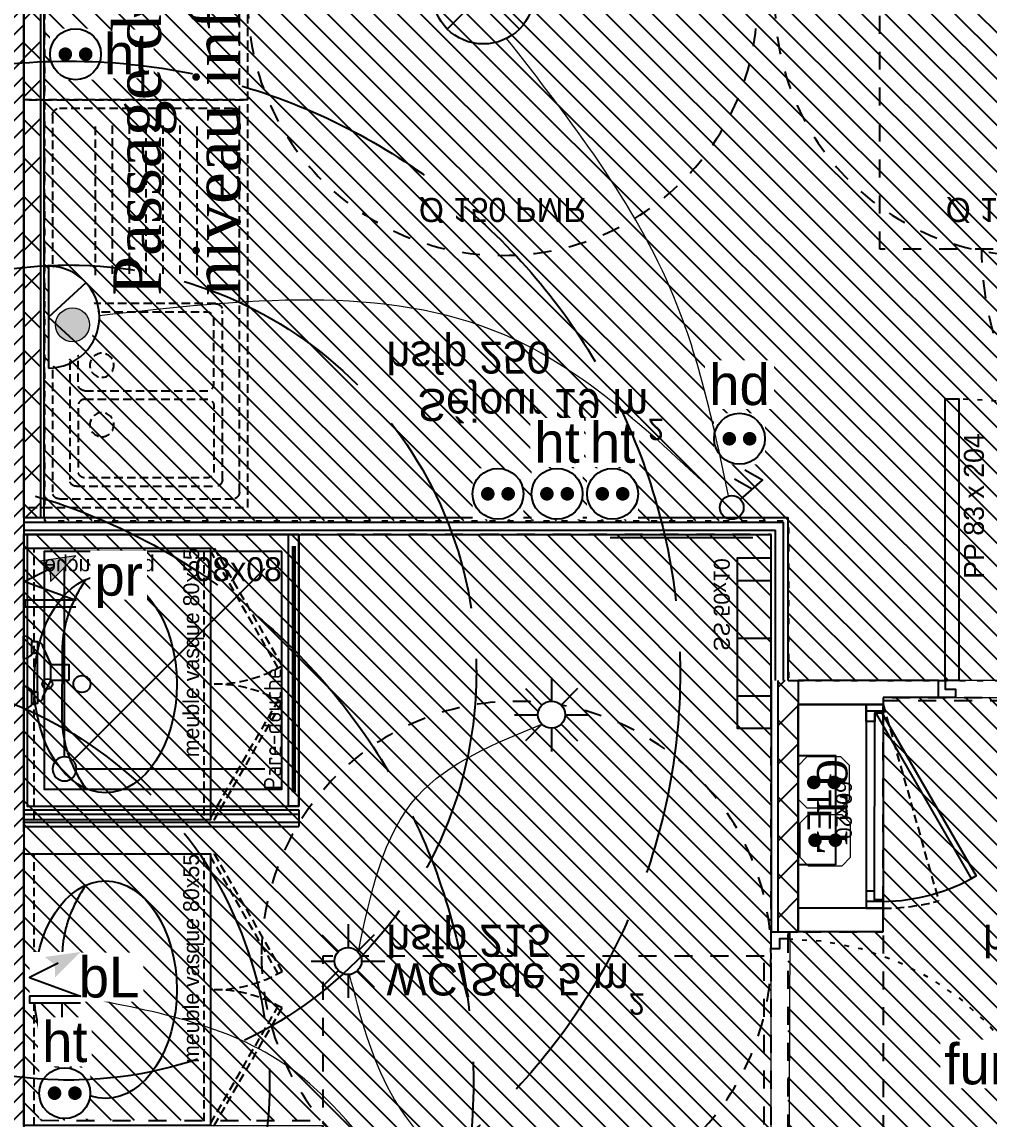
# Model space of a CAD drawing. Header units: centimetres. Extents: x -35664 to 50682, y -23001 to 23705.
# Drawn here: x 6225.4 to 6510.1, y 4397.5 to 4720.6 of the extents above; entities that cross this region are included whole.
import ezdxf
from ezdxf.enums import TextEntityAlignment as Align

# ---------------------------------------------------------------- set-up
doc = ezdxf.new("R2010")
doc.units = ezdxf.units.CM
for name, pattern in [('ACAD_ISO02W100', [15, 12, -3]), ('prlm_eu', [2, 1.25, -0.25, 0.25, -0.25]), ('Style de ligne -1', [0.41664, 0.20828, -0.20836]), ('Style de ligne -11', [0.347222, 0.20828, -0.138942]), ('Style de ligne -13', [0.147638, 0.098425, -0.049213]), ('Style de ligne -18', [0.164042, 0.054681, -0.109361]), ('Style de ligne -5', [0.20828, 0.069425, -0.138855]), ('VW-01', [0.41656, 0.20828, -0.20828])]:
    doc.linetypes.add(name, pattern=pattern)
for name, color, linetype in [('B aménagement intérieur', 252, 'Continuous'), ('B BATI-équipement-sanitaires', 252, 'Continuous'), ('B faience', 252, 'Style de ligne -11'), ('B Faux plafonds', 9, 'Continuous'), ('B Faux plafonds_Hatch', 9, 'Continuous'), ('B GÈnÈral_Hatch', 252, 'Continuous'), ('B Général', 252, 'Continuous'), ('C ANNOTATIONS-PMR', 252, 'Style de ligne -5'), ('C ANNOTATIONS-prestations', 252, 'Continuous'), ('C ANNOTATIONS-texte', 252, 'Continuous'), ('D SURFACES-shab', 252, 'Continuous'), ('F REMPLISSAGE-vert clair', 252, 'Continuous'), ('F REMPLISSAGE-vert foncé', 252, 'Continuous'), ('prlm-EAU-EUEV', 25, 'Continuous'), ('prlm-MOD', 64, 'Continuous'), ('prlm-MOD-EL', 190, 'Continuous')]:
    doc.layers.add(name, color=color, linetype=linetype)
for name, color, linetype, lineweight in [('prlm-CHAUFF-CONV', 1, 'Continuous', 25), ('prlm-ELEC-CFO', 1, 'Continuous', 25), ('prlm-ELEC-SSI', 6, 'Continuous', 25)]:
    doc.layers.add(name, color=color, linetype=linetype, lineweight=lineweight)
doc.layers.add('prlm-ZEROPLOT', color=254, linetype='Continuous', plot=False)
doc.layers.get('prlm-CHAUFF-CONV').off()
doc.styles.add('Eurostile', font='Eurosti.TTF')
doc.styles.add('Eurostile (italic)', font='Eurostib.TTF')
doc.styles.add('prlm-elec-cfo', font='comic.ttf', dxfattribs={"height": 12})
doc.styles.add('prlm-elec-ssi', font='comic.ttf', dxfattribs={"height": 12})
doc.styles.add('prlm-mod', font='cambriaz.ttf', dxfattribs={"height": 18})
doc.styles.add('prlm-vmc', font='pala.ttf', dxfattribs={"height": 14})
doc.styles.get("Standard").update_dxf_attribs({"font": 'isocp.shx', "height": 15})
pattern_1 = [(45, (0, 0.2205), (-3.52778, 3.30729), [])]

# ---------------------------------------------------------------- blocks, each defined once
blk = doc.blocks.new('A 90.Rond 150_PMR')
at = {"layer": 'B Général', "linetype": 'VW-01', "ltscale": 25.4}
blk.add_circle((0, 0), 75, dxfattribs=at)
at = {"layer": 'B Général', "insert": (-61.5, 0), "char_height": 7.059, "attachment_point": 5, "rotation": 90, "line_spacing_factor": 0.894142, "style": 'Eurostile (italic)'}
blk.add_mtext('Ø 150 PMR', dxfattribs=at)
blk = doc.blocks.new('A 90.Evier 120.60 T3 et +')
at = {"layer": 'B Général', "linetype": 'Style de ligne -13', "ltscale": 25.4}
for p, q in [((-55.5, -2.5), (55.5, -2.5)), ((-57.5, -55.5), (-57.5, -4.5)), ((57.5, -4.5), (57.5, -55.5)), ((0, -50.5), (0, -9.53)), ((2, -7.53), (51.79, -7.53)), ((53.79, -9.53), (53.79, -50.5)), ((18.98, -10), (18.98, -10)), ((-52.12, -15), (-7.88, -15)), ((-52.5, -20), (-7.5, -20)), ((-52.5, -25), (-7.5, -25)), ((-52.5, -30), (-7.5, -30)), ((-52.5, -35), (-7.5, -35)), ((-52.5, -40), (-7.5, -40)), ((-52.12, -45), (-7.88, -45)), ((25.65, -43.33), (25.65, -43.33)), ((9.17, -50), (9.17, -50)), ((51.79, -52.5), (2, -52.5)), ((55.5, -57.5), (-55.5, -57.5))]:
    blk.add_line(p, q, dxfattribs=at)
at = {"layer": 'B Général', "linetype": 'Style de ligne -13', "ltscale": 25.4, "flags": 128}
blk.add_lwpolyline([(-60, 0), (-60, 6), (60, 6), (60, 0)], dxfattribs=at)
blk.add_lwpolyline([(-60, 0), (60, 0), (60, -60), (-60, -60)], close=True, dxfattribs=at)
for points in [[(25.65, -12), (25.65, -48, -0.414212), (23.65, -50), (4.5, -50, -0.198914), (3.09, -49.41, -0.198914), (2.5, -48), (2.5, -12, -0.414214), (4.5, -10)], [(25.65, -12, 0.414212), (23.65, -10), (4.45, -10)], [(28.15, -12), (28.15, -48, 0.414212), (30.15, -50), (49.29, -50, 0.198914), (50.71, -49.41, 0.198914), (51.29, -48), (51.29, -12, 0.414214), (49.29, -10)], [(28.15, -12, -0.414212), (30.15, -10), (49.34, -10)]]:
    blk.add_lwpolyline(points, format="xyb", dxfattribs=at)
at = {"layer": 'B Général', "linetype": 'Style de ligne -13', "ltscale": 25.4}
for centre, start, end in [((-55.5, -4.5), 90, 180), ((55.5, -4.5), 0, 90), ((2, -9.53), 90, 180), ((51.79, -9.53), 0, 90), ((2, -50.5), 180, 270), ((51.79, -50.5), 270, 0), ((-55.5, -55.5), 180, 270), ((55.5, -55.5), 270, 0)]:
    blk.add_arc(centre, 2, start, end, dxfattribs=at)
for centre in [(18.15, -17), (35.65, -17)]:
    blk.add_ellipse(centre, major_axis=(3.54, 0), ratio=1, dxfattribs=at)
blk = doc.blocks.new('A 90.200_wc-2')
at = {"layer": 'B Général', "linetype": 'Continuous'}
for p, q in [((-25, -20.1), (-25, 0)), ((-24.9, 0.1), (24.9, 0.1)), ((25, -20.1), (25, 0)), ((-19.5, -44.2), (-19.5, -21.9)), ((19.5, -44.2), (19.5, -21.9))]:
    blk.add_line(p, q, dxfattribs=at)
at = {"layer": 'B Général', "linetype": 'Continuous', "flags": 128}
blk.add_lwpolyline([(-25, -20.1), (-24.9, -20.6), (-24.75, -20.9), (-24.55, -21.2), (-24.3, -21.45), (-23.9, -21.7), (-23.4, -21.85), (-23.15, -21.9), (23.25, -21.9), (23.55, -21.85), (23.9, -21.7), (24.2, -21.5), (24.45, -21.3), (24.65, -21.05), (24.8, -20.75), (24.9, -20.5), (24.95, -20.3), (25, -20.1)], dxfattribs=at)
for points in [[(-19.5, -44.2), (-19.5, -44.2, 0.036537), (-19.11, -49.53, 0.035337), (-17.94, -54.75), (-17.94, -54.75, 0.041299), (-16.22, -59.09), (-16.22, -59.09), (-16.22, -59.1, 0.041783), (-13.79, -63.08, 0.053503), (-10.77, -66.4), (-10.77, -66.4, 0.054816), (-7.12, -69.02), (-7.12, -69.02, 0.063755), (-3.68, -70.42), (-3.68, -70.42, 0.064897), (0, -70.9)], [(0, -70.9, 0.064897), (3.68, -70.42), (3.68, -70.42, 0.063726), (7.12, -69.02), (7.12, -69.02, 0.054816), (10.77, -66.4), (10.77, -66.4, 0.053503), (13.79, -63.08, 0.041783), (16.22, -59.1), (16.22, -59.09), (16.22, -59.09, 0.041299), (17.94, -54.75), (17.94, -54.75, 0.035337), (19.11, -49.53, 0.036556), (19.5, -44.2)]]:
    blk.add_lwpolyline(points, format="xyb", dxfattribs=at)
at = {"layer": 'B Général', "linetype": 'Continuous'}
for centre, start, end in [((-24.9, 0), 90, 180), ((24.9, 0), 0, 90)]:
    blk.add_arc(centre, 0.1, start, end, dxfattribs=at)
blk = doc.blocks.new('A 90.Groupe-6-1')
at = {"layer": 'B Général', "linetype": 'Style de ligne -1', "ltscale": 25.4, "flags": 128}
blk.add_lwpolyline([(-35.4, 7.6), (35.6, 7.6), (35.6, -32.4), (-35.4, -32.4)], close=True, dxfattribs=at)
at = {"layer": 'B Général', "xscale": -1, "rotation": 270}
blk.add_blockref('A 90.200_wc-2', (35.5, 7.5), dxfattribs=at)
blk = doc.blocks.new('A 90.WC-plan-PMR')
at = {"layer": 'B Général', "linetype": 'Style de ligne -1', "ltscale": 25.4, "flags": 128}
blk.add_lwpolyline([(-114.5, 112.5), (15.5, 112.5), (15.5, 32.5), (-114.5, 32.5)], close=True, dxfattribs=at)
at = {"layer": 'B Général'}
blk.add_blockref('A 90.Groupe-6-1', (0, 0), dxfattribs=at)
blk = doc.blocks.new('A 90.PP 80')
at = {"layer": 'B Général', "flags": 128}
blk.add_lwpolyline([(-43, 2.5), (-43, 85.5), (-39, 85.5), (-39, 2.5)], close=True, dxfattribs=at)
at = {"layer": 'B Général', "linetype": 'Style de ligne -18', "ltscale": 25.4, "flags": 128}
blk.add_lwpolyline([(46, 2.5), (45.27, 13.33), (43.1, 23.98), (39.53, 34.26), (34.61, 44), (28.44, 53.03), (21.1, 61.19), (12.74, 68.35), (3.5, 74.38), (-6.47, 79.18), (-17, 82.67), (-27.91, 84.79), (-39, 85.5)], dxfattribs=at)
at = {"layer": 'B Général', "linetype": 'Continuous', "flags": 128}
for points in [[(-45, 2.5), (-43, 2.5), (-43, 0), (-40, 0), (-40, -2.5), (-45, -2.5)], [(48, 2.5), (46, 2.5), (46, 0), (43, 0), (43, -2.5), (48, -2.5), (48, -2.5), (48, -2.5), (48, 1.79), (48, 1.79)]]:
    blk.add_lwpolyline(points, close=True, dxfattribs=at)
at = {"layer": 'C ANNOTATIONS-prestations', "insert": (-37.5, 32.5), "char_height": 5.8825, "attachment_point": 1, "rotation": 90, "line_spacing_factor": 0.894142, "style": 'Eurostile'}
blk.add_mtext('PP 83 x 204', dxfattribs=at)
blk = doc.blocks.new('A 90.Lit 140.190_PMR 2')
at = {"layer": 'B Général', "linetype": 'VW-01', "ltscale": 25.4, "flags": 128}
blk.add_lwpolyline([(70, 155), (-70, 155), (-70, 35), (70, 35)], close=True, dxfattribs=at)
at = {"layer": 'B Général', "linetype": 'VW-01', "ltscale": 25.4}
blk.add_arc((70, 35), 90, 0, 90, dxfattribs=at)
blk = doc.blocks.new('A 90.Groupe-2-1')
at = {"layer": 'B Général', "linetype": 'Continuous'}
for centre, major_axis, ratio in [((0, -24.07), (32, 0), 0.65625), ((0, -6.97), (1.5, 0), 1), ((0, -17.15), (2.5, 0), 1)]:
    blk.add_ellipse(centre, major_axis=major_axis, ratio=ratio, dxfattribs=at)
for points in [[(-30.82, -18.37), (-20.7, -11.37), (-9.74, -11.32), (-4.71, -11.3), (0, -11.3)], [(30.82, -18.37), (20.7, -11.37), (9.74, -11.32), (4.71, -11.3), (0, -11.3)]]:
    blk.add_open_spline(points, degree=2, knots=[0, 0, 0, 1, 1, 2, 2, 2], dxfattribs=at)
blk.add_open_spline([(-30.45, -17.59), (-30.5, -17.61), (-30.55, -17.64)], degree=2, dxfattribs=at)
blk = doc.blocks.new('A 90.meuble vasque 80x60')
at = {"layer": 'B BATI-équipement-sanitaires', "linetype": 'Style de ligne -13', "ltscale": 25.4, "flags": 128}
for points in [[(-40, -3.07), (40, -3.07), (40, -53.07), (-40, -53.07)], [(-40, -56.07), (-5.36, -76.07), (-4.71, -74.94), (-39.35, -54.94)], [(40, -56.07), (5.36, -76.07), (4.71, -74.94), (39.35, -54.94)]]:
    blk.add_lwpolyline(points, close=True, dxfattribs=at)
at = {"layer": 'B BATI-équipement-sanitaires', "linetype": 'Style de ligne -13', "ltscale": 25.4}
for centre, start, end in [((-40, -56.07), 330, 0), ((40, -56.07), 180, 210)]:
    blk.add_arc(centre, 40, start, end, dxfattribs=at)
at = {"layer": 'B Général', "flags": 128}
blk.add_lwpolyline([(-40, 0), (40, 0), (40, -55), (-40, -55)], close=True, dxfattribs=at)
at = {"layer": 'B Général'}
blk.add_blockref('A 90.Groupe-2-1', (0, 0), dxfattribs=at)
at = {"layer": 'C ANNOTATIONS-prestations', "insert": (40, -53.07), "char_height": 4.706, "width": 80, "attachment_point": 9, "line_spacing_factor": 0.894142, "style": 'Eurostile'}
blk.add_mtext('meuble vasque 80x55', dxfattribs=at)
blk = doc.blocks.new('A 90.Groupe-4-1')
at = {"layer": 'B Général', "flags": 128}
for points in [[(-31.46, -5.77), (-31.46, -0.77), (-28.96, -0.77), (-28.96, -3.27), (-26.46, -3.27), (-26.46, -5.77)], [(26.04, -0.77), (26.04, -3.27), (-28.96, -3.27), (-28.96, -0.77)], [(28.54, -5.77), (28.54, -0.77), (26.04, -0.77), (26.04, -3.27), (23.54, -3.27), (23.54, -5.77)]]:
    blk.add_lwpolyline(points, close=True, dxfattribs=at)
blk = doc.blocks.new('A 90.TE')
at = {"layer": 'B Général', "linetype": 'Style de ligne -13', "ltscale": 25.4}
blk.add_line((-31.46, -0.77), (26.39, 15.56), dxfattribs=at)
at = {"layer": 'B Général', "flags": 128}
for points in [[(28.54, -5.77), (28.54, -25.77), (-31.46, -25.77), (-31.46, -5.77)], [(15.79, -14.77), (15.79, -25.77), (-16.46, -25.77), (-16.46, -14.77)]]:
    blk.add_lwpolyline(points, close=True, dxfattribs=at)
at = {"layer": 'B Général', "linetype": 'Style de ligne -13', "ltscale": 25.4}
blk.add_arc((-34.54, -0.77), 63.08, 359.9968, 14.9984, dxfattribs=at)
at = {"layer": 'B Général'}
blk.add_blockref('A 90.Groupe-4-1', (0, 0), dxfattribs=at)
at = {"layer": 'B Général', "insert": (-0.34, -16.07), "char_height": 7.059, "width": 32.25, "attachment_point": 2, "line_spacing_factor": 0.894142, "style": 'Eurostile'}
blk.add_mtext('TE ', dxfattribs=at)
at = {"layer": 'C ANNOTATIONS-prestations', "insert": (-0.34, -14.77), "char_height": 4.706, "width": 32.25, "attachment_point": 8, "line_spacing_factor": 0.894142, "style": 'Eurostile'}
blk.add_mtext('60x20', dxfattribs=at)
blk = doc.blocks.new('A 90.Bac douche 80.80')
at = {"layer": 'B faience', "lineweight": 18, "flags": 128}
blk.add_lwpolyline([(-41, -40), (40, -40), (40, 41)], dxfattribs=at)
at = {"layer": 'B Général', "linetype": 'Continuous'}
for p, q in [((25.5, -25.5), (-31, 31)), ((28, -24.46), (28, 31)), ((24.46, -28), (-31, -28))]:
    blk.add_line(p, q, dxfattribs=at)
at = {"layer": 'B Général', "linetype": 'Continuous', "flags": 128}
for points in [[(-41, 41), (39, 41), (39, -39), (-41, -39)], [(-36, 36), (34, 36), (34, -34), (-36, -34)]]:
    blk.add_lwpolyline(points, close=True, dxfattribs=at)
at = {"layer": 'B Général', "linetype": 'Continuous'}
blk.add_circle((28, -28), 3.54, dxfattribs=at)
at = {"layer": 'B Général', "insert": (-36, 30.76), "char_height": 7.059, "width": 35, "attachment_point": 4, "line_spacing_factor": 0.894142, "style": 'Eurostile'}
blk.add_mtext('80x80', dxfattribs=at)
at = {"layer": 'C ANNOTATIONS-prestations', "insert": (34, 32.51), "char_height": 4.706, "width": 70, "attachment_point": 6, "line_spacing_factor": 0.894142, "style": 'Eurostile'}
blk.add_mtext('bac douche ', dxfattribs=at)
blk = doc.blocks.new('A 90.Sèche-serviette')
at = {"layer": 'B GÈnÈral_Hatch', "linetype": 'Continuous'}
h = blk.add_hatch(dxfattribs=at)
h.set_pattern_fill('H_BARDAGE V 150', color=256, style=0, pattern_type=2)
h.set_pattern_definition([(90, (0, 3.493), (17, 0), [])])
h.paths.add_polyline_path([(-25, 8.4925), (25, 8.4925), (25, -1.5075), (-25, -1.5075)])
at = {"layer": 'B Général', "linetype": 'Continuous', "flags": 128}
blk.add_lwpolyline([(-25, 8.4925), (25, 8.4925), (25, -1.5075), (-25, -1.5075)], close=True, dxfattribs=at)
at = {"layer": 'C ANNOTATIONS-prestations', "insert": (25, -8.4925), "char_height": 4.706, "width": 50, "attachment_point": 9, "line_spacing_factor": 0.894142, "style": 'Eurostile'}
blk.add_mtext('SS 50x10', dxfattribs=at)
blk = doc.blocks.new('A 90.Lave Vaisselle')
at = {"layer": 'B Général', "linetype": 'Style de ligne -13', "ltscale": 25.4, "flags": 128}
blk.add_lwpolyline([(-30, 30), (-30, 36), (30, 36), (30, 30)], dxfattribs=at)
blk.add_lwpolyline([(-30, 30), (30, 30), (30, -30), (-30, -30)], close=True, dxfattribs=at)
at = {"layer": 'B Général', "insert": (0, 0), "char_height": 7.059, "attachment_point": 5, "line_spacing_factor": 0.894142, "style": 'Eurostile'}
blk.add_mtext('LV', dxfattribs=at)
blk = doc.blocks.new('A 90.T3 S102_105 (2D)')
at = {"layer": 'B Faux plafonds_Hatch', "linetype": 'Continuous'}
h = blk.add_hatch(dxfattribs=at)
h.set_pattern_fill('F_P__SOFFITE', color=256, style=0, pattern_type=2)
h.set_pattern_definition(pattern_1)
h.paths.add_polyline_path([(120.88, 199.02), (91.97, 199.02), (91.88, 289.02), (-56.02, 289.02), (-56.02, 137.03), (-28.03, 137.03), (-28.03, 68.03), (120.88, 68.03)])
h = blk.add_hatch(dxfattribs=at)
h.set_pattern_fill('F_P__SOFFITE', color=256, style=0, pattern_type=2)
h.set_pattern_definition(pattern_1)
h.paths.add_polyline_path([(-55.86, 34.01), (-55.94, 63.02), (125.88, 63.03), (125.88, 76.02), (280.96, 76.02), (281.04, -293.98), (-274.88, -293.98), (-274.88, 16.02), (-55.86, 16.02), (-55.86, 34.03)])
at = {"layer": 'B GÈnÈral_Hatch', "linetype": 'Continuous'}
h = blk.add_hatch(dxfattribs=at)
h.set_pattern_fill('F_P__SOFFITE', color=256, style=0, pattern_type=2)
h.set_pattern_definition(pattern_1)
h.paths.add_polyline_path([(-61.02, 289.02), (-60.98, 20.02), (-281.08, 20.02), (-281.04, 192.49), (-193.04, 192.54), (-193.01, 289.01)])
h = blk.add_hatch(dxfattribs=at)
h.set_pattern_fill('02_ISOLANT', color=256, angle=90, style=0, pattern_type=2)
h.set_pattern_definition([(135, (0, 0), (-5.65685, -5.65685), []), (225, (0, 0), (-5.65685, 5.65685), [])])
h.paths.add_polyline_path([(-59.02, 63.03), (-53.02, 63.03), (-53.02, 137.03), (-59.02, 137.03)])
h = blk.add_hatch(dxfattribs=at)
h.set_pattern_fill('02_ISOLANT', color=256, angle=-90, style=0, pattern_type=2)
h.set_pattern_definition([(-45, (0, 0), (5.65685, 5.65685), []), (45, (0, 0), (5.65685, -5.65685), [])])
h.paths.add_polyline_path([(-276.04, 15.02), (-281.04, 15.02), (-281.04, -295.98), (-276.04, -295.98)])
at = {"layer": 'B faience', "lineweight": 18, "flags": 128}
blk.add_lwpolyline([(-275.04, -107.98), (-275.04, 15.02), (-216.04, 15.02)], dxfattribs=at)
at = {"layer": 'B Faux plafonds', "linetype": 'VW-01', "ltscale": 25.4, "flags": 128}
blk.add_lwpolyline([(120.88, 199.02), (91.97, 199.02), (91.88, 289.02), (-56.02, 289.02), (-56.02, 137.03), (-28.03, 137.03), (-28.03, 68.03), (120.88, 68.03)], close=True, dxfattribs=at)
at = {"layer": 'B Faux plafonds', "linetype": 'Style de ligne -5', "ltscale": 25.4, "flags": 128}
blk.add_lwpolyline([(-55.86, 34.01), (-55.94, 63.02), (125.88, 63.03), (125.88, 76.02), (280.96, 76.02), (281.04, -293.98), (-274.88, -293.98), (-274.88, 16.02), (-55.86, 16.02), (-55.86, 34.03)], close=True, dxfattribs=at)
at = {"layer": 'B Général', "linetype": 'Continuous'}
for p, q in [((-61.02, 63.03), (-61.02, 137.03)), ((-59.02, 63.03), (-59.02, 137.03)), ((-53.02, 63.03), (-53.02, 137.03)), ((-28.03, 137.03), (-53.02, 137.03)), ((-53.02, 137.03), (-53.02, 130.03)), ((-28.03, 137.03), (-28.03, 130.03)), ((-28.03, 130.03), (-53.02, 130.03)), ((-281.04, 106.02), (-200.04, 106.02)), ((-281.04, 101.02), (-281.04, 106.02)), ((-200.04, 101.02), (-200.04, 106.02)), ((-281.04, 101.02), (-200.04, 101.02)), ((-28.03, 70.03), (-53.02, 70.03)), ((-28.03, 68.03), (-28.03, 70.03)), ((-11.75, 68.03), (-28.03, 68.03)), ((-11.75, 68.03), (-28.03, 68.03)), ((-11.75, 68.03), (-11.75, 63.03)), ((-61.02, 63.03), (-61.02, 20.02)), ((-56.02, 63.03), (-56.02, 15.02)), ((-28.03, 63.03), (-53.02, 63.03)), ((-11.75, 63.03), (-28.03, 63.03)), ((-11.75, 63.03), (-28.03, 63.03)), ((-28.03, 63.03), (-28.03, 63.03)), ((-281.04, 20.02), (-61.02, 20.02)), ((-281.04, 15.02), (-281.04, 20.02)), ((-281.04, 15.02), (-281.04, 15.02)), ((-281.04, 15.02), (-281.04, -295.98)), ((-281.04, 15.02), (-281.04, -295.98)), ((-276.04, 15.02), (-276.04, -295.98)), ((-275.04, 15.02), (-56.02, 15.02)), ((-275.04, 15.02), (-275.04, -295.98)), ((-275.04, 15.02), (-275.04, -295.98))]:
    blk.add_line(p, q, dxfattribs=at)
at = {"layer": 'B Général', "linetype": 'Continuous', "lineweight": 25}
for p, q in [((-61.02, 63.03), (-61.02, 137.03)), ((-61.02, 137.03), (-61.02, 137.03)), ((-56.02, 137.03), (-53.02, 137.03)), ((-53.02, 70.03), (-53.02, 130.03)), ((-61.02, 63.03), (-61.02, 63.03)), ((-56.02, 63.03), (-53.02, 63.03))]:
    blk.add_line(p, q, dxfattribs=at)
at = {"layer": 'B Général', "linetype": 'VW-01', "ltscale": 25.4, "flags": 128}
for points in [[(-61.02, 289.02), (-60.98, 20.02), (-281.08, 20.02), (-281.04, 192.49), (-193.04, 192.54), (-193.01, 289.01)], [(-28.03, 289.02), (91.97, 289.02), (91.97, 69.02), (-28.03, 69.02)]]:
    blk.add_lwpolyline(points, close=True, dxfattribs=at)
at = {"layer": 'D SURFACES-shab', "lineweight": 18, "flags": 128}
for points in [[(-61.02, 289.02), (-61.02, 20.02), (-281.12, 20.02), (-281.04, 194), (-193.04, 194.04), (-193.01, 289.01)], [(120.88, 170.89), (120.88, 199.02), (91.88, 199.02), (91.88, 289.02), (-56.02, 289.02), (-55.42, 137.03), (-28.03, 137.03), (-28.03, 68.03), (120.88, 68.03), (120.88, 81.02), (185.89, 81.02), (185.92, 170.93)], [(125.88, 76.02), (125.88, 63.03), (-56.02, 63.03), (-56.02, 15.02), (-275.05, 15.02), (-275.05, -293.94), (281.07, -293.53), (281.03, 76.02)]]:
    blk.add_lwpolyline(points, close=True, dxfattribs=at)
at = {"layer": 'F REMPLISSAGE-vert clair'}
for p, q in [((-281.04, 104.72), (-200.04, 104.72)), ((-281.04, 102.32), (-200.04, 102.32)), ((-59.72, 63.03), (-59.72, 18.72)), ((-57.32, 63.03), (-57.32, 16.32)), ((-281.04, 18.72), (-59.72, 18.72)), ((-281.04, 16.32), (-57.32, 16.32))]:
    blk.add_line(p, q, dxfattribs=at)
at = {"layer": 'F REMPLISSAGE-vert foncé', "linetype": 'Continuous'}
for p, q in [((-281.04, 106.02), (-200.04, 106.02)), ((-281.04, 101.02), (-200.04, 101.02)), ((-61.02, 63.03), (-61.02, 20.02)), ((-56.02, 63.03), (-56.02, 15.02)), ((-281.04, 20.02), (-61.02, 20.02)), ((-281.04, 15.02), (-56.02, 15.02))]:
    blk.add_line(p, q, dxfattribs=at)
at = {"layer": 'F REMPLISSAGE-vert foncé'}
for p, q in [((-281.04, 104.72), (-200.04, 104.72)), ((-281.04, 102.32), (-200.04, 102.32)), ((-59.72, 63.03), (-59.72, 18.72)), ((-57.32, 63.03), (-57.32, 16.32)), ((-281.04, 18.72), (-59.72, 18.72)), ((-281.04, 16.32), (-57.32, 16.32))]:
    blk.add_line(p, q, dxfattribs=at)
at = {"layer": 'B aménagement intérieur', "rotation": 270}
blk.add_blockref('A 90.Sèche-serviette', (-69.48, 52), dxfattribs=at)
at = {"layer": 'B Général'}
for name, p, rotation in [('A 90.WC-plan-PMR', (-177.52, 256.62), 180), ('A 90.PP 80', (-58.52, 185.03), 270), ('A 90.Bac douche 80.80', (-241.04, 61.02), 180), ('A 90.Lit 140.190_PMR 2', (126.04, -133.98), 90), ('A 90.Evier 120.60 T3 et +', (-275.04, -47.98), 90), ('A 90.Lave Vaisselle', (-245.04, -137.98), 90)]:
    blk.add_blockref(name, p, dxfattribs=dict(at, rotation=rotation))
at = {"layer": 'B Général', "xscale": -1}
for name, p, rotation in [('A 90.meuble vasque 80x60', (-281.04, 154.02), 90), ('A 90.TE', (-27.26, 101.49), 270.0129445526156), ('A 90.meuble vasque 80x60', (-281.04, 64.02), 90), ('A 90.PP 80', (33.25, 65.53), 180)]:
    blk.add_blockref(name, p, dxfattribs=dict(at, rotation=rotation))
at = {"layer": 'C ANNOTATIONS-PMR', "ltscale": 25.4, "rotation": 270}
for p in [(-136.02, 144.12), (-140.04, -137.19), (15.07, -137.19)]:
    blk.add_blockref('A 90.Rond 150_PMR', p, dxfattribs=at)
at = {"layer": 'C ANNOTATIONS-prestations', "char_height": 9.412, "attachment_point": 7, "line_spacing_factor": 0.894142}
for s, insert, width, style in [('hsfp 215', (-174.25, 132.07), 101.2531, 'Eurostile'), ('hsfp 250', (1.34, 132.07), 70.1328, 'Eurostile'), ('hsfp {\\fEurostile|b0|i0|c0|p0;250}', (-174.25, -39.66), 75.1259, 'Eurostile (italic)')]:
    blk.add_mtext(s, dxfattribs=dict(at, insert=insert, width=width, style=style))
at = {"layer": 'C ANNOTATIONS-texte', "char_height": 9.412, "line_spacing_factor": 0.894142, "style": 'Eurostile'}
for s, insert, attachment_point in [('WC/Sde 5 m{\\H0.6667x;\\S2^ ;}', (-174.25, 146.18), 7), ('Séjour 19 m{\\H0.6667x;\\S2^ ;}', (-128.84, -25.69), 8)]:
    blk.add_mtext(s, dxfattribs=dict(at, insert=insert, attachment_point=attachment_point))
blk = doc.blocks.new('xi.pdch')
at = {"layer": 'prlm-MOD', "color": 0, "linetype": 'ByBlock', "lineweight": -2, "ltscale": 50}
blk.add_lwpolyline([(-32.52, -3.22), (-32.52, -0.19), (47.48, -0.19), (47.48, -3.22)], close=True, dxfattribs=at)
at = {"layer": 'prlm-MOD', "color": 0, "linetype": 'ByBlock', "lineweight": 5, "ltscale": 50, "const_width": 1.3}
blk.add_lwpolyline([(-28.4, -1.71), (44.13, -1.71), (44.13, -1.71)], dxfattribs=at)
at = {"layer": 'prlm-MOD', "color": 0, "insert": (-27.71, 7.06), "char_height": 5.1497, "width": 137.3149, "attachment_point": 1}
blk.add_mtext('Pare-douche', dxfattribs=at)
blk = doc.blocks.new('xi.TSL-050-050')
at = {"layer": 'prlm-ZEROPLOT', "linetype": 'ByBlock', "lineweight": -2, "flags": 128}
blk.add_lwpolyline([(-21, 0), (21, 0)], dxfattribs=at)
blk = doc.blocks.new('xi.PR')
at = {"layer": 'prlm-ELEC-CFO', "lineweight": 5}
blk.add_hatch(color=0, dxfattribs=at).paths.add_polyline_path([(-3, 6), (-0.1, 3.7), (0, 0), (7.5, 7.5)])
at = {"layer": 'prlm-ELEC-CFO', "color": 0, "lineweight": 5, "flags": 128}
blk.add_lwpolyline([(-3, 6), (-0.1, 3.7), (0, 0), (7.5, 7.5)], close=True, dxfattribs=at)
at = {"layer": 'prlm-ELEC-CFO', "color": 0}
blk.add_lwpolyline([(0.95, 4.23), (-7.5, 0), (7.5, -5.5), (-7.5, -5.5), (-7.5, -7.5), (7.5, -7.5)], dxfattribs=at)
blk = doc.blocks.new('xi.PC')
at = {"color": 0, "lineweight": 5}
blk.add_wipeout([(-7.5, -7.5), (7.5, -7.5), (7.5, 7.5), (-7.5, 7.5)], dxfattribs=at).dxf.layer = 'prlm-ELEC-CFO'
at = {"layer": 'prlm-ELEC-CFO', "color": 0, "linetype": 'ByBlock', "lineweight": 5, "const_width": 2}
for points in [[(-4, 0, 1), (-2, 0, 1)], [(2, 0, 1), (4, 0, 1)]]:
    blk.add_lwpolyline(points, format="xyb", close=True, dxfattribs=at)
at = {"layer": 'prlm-ELEC-CFO', "color": 0, "linetype": 'ByBlock', "lineweight": -2}
blk.add_circle((0, 0), 7.5, dxfattribs=at)
blk = doc.blocks.new('xi.PCHT')
at = {"color": 0, "lineweight": 5}
blk.add_wipeout([(-7.5, -7.5), (7.5, -7.5), (7.5, 7.5), (-7.5, 7.5)], dxfattribs=at).dxf.layer = 'prlm-ELEC-CFO'
at = {"layer": 'prlm-ELEC-CFO', "color": 0, "linetype": 'ByBlock', "lineweight": 5, "const_width": 2}
for points in [[(-4, 0, 1), (-2, 0, 1)], [(2, 0, 1), (4, 0, 1)]]:
    blk.add_lwpolyline(points, format="xyb", close=True, dxfattribs=at)
at = {"layer": 'prlm-ELEC-CFO', "color": 0, "linetype": 'ByBlock', "lineweight": -2}
blk.add_circle((0, 0), 7.5, dxfattribs=at)
blk = doc.blocks.new('xi.PCHD')
at = {"color": 0, "lineweight": 5}
blk.add_wipeout([(-7.5, -7.5), (7.5, -7.5), (7.5, 7.5), (-7.5, 7.5)], dxfattribs=at).dxf.layer = 'prlm-ELEC-CFO'
at = {"layer": 'prlm-ELEC-CFO', "color": 0, "linetype": 'ByBlock', "lineweight": 5, "const_width": 2}
for points in [[(-4, 0, 1), (-2, 0, 1)], [(2, 0, 1), (4, 0, 1)]]:
    blk.add_lwpolyline(points, format="xyb", close=True, dxfattribs=at)
at = {"layer": 'prlm-ELEC-CFO', "color": 0, "linetype": 'ByBlock', "lineweight": -2}
blk.add_circle((0, 0), 7.5, dxfattribs=at)
blk = doc.blocks.new('xi.DA')
at = {"layer": 'prlm-ELEC-CFO', "color": 0}
for points in [[(0.61, -1.67), (7.04, 4.05), (1.81, 7.01)], [(4.05, 1.39), (-1.17, 4.34)]]:
    blk.add_lwpolyline(points, dxfattribs=at)
blk.add_circle((-2, -4), 3.5, dxfattribs=at)
blk = doc.blocks.new('xi.PTCE')
at = {"layer": 'prlm-ELEC-CFO', "color": 0}
for points in [[(-10.61, 10.61), (10.61, -10.61)], [(10.61, 10.61), (-10.61, -10.61)]]:
    blk.add_lwpolyline(points, dxfattribs=at)
at = {"layer": 'prlm-ELEC-CFO', "color": 0, "linetype": 'ByBlock'}
blk.add_circle((0, 0), 15, dxfattribs=at)
blk = doc.blocks.new('xi.ECAP')
at = {"color": 0}
blk.add_wipeout([(-15, 0), (-10.13, 11.06), (0, 15), (10.13, 11.06), (15, 0)], dxfattribs=at).dxf.layer = 'prlm-ELEC-CFO'
at = {"layer": 'prlm-ELEC-CFO', "color": 0, "linetype": 'ByBlock', "lineweight": -2, "flags": 128}
blk.add_lwpolyline([(15, 0, 1), (-15, 0)], format="xyb", close=True, dxfattribs=at)
at = {"layer": 'prlm-ELEC-CFO', "color": 0}
blk.add_lwpolyline([(-10.13, 11.06), (0, 0), (10.13, 11.06)], dxfattribs=at)
blk = doc.blocks.new('xi.PCGTL')
at = {"layer": 'prlm-ELEC-CFO', "color": 0, "lineweight": 0}
blk.add_lwpolyline([(-7.5, -5), (-5, -7.5), (5, -7.5), (7.5, -5), (7.5, 5), (5, 7.5), (-5, 7.5), (-7.5, 5)], close=True, dxfattribs=at)
at = {"layer": 'prlm-ELEC-CFO', "color": 0, "linetype": 'ByBlock', "lineweight": 5, "const_width": 2}
for points in [[(-4, 0, 1), (-2, 0, 1)], [(2, 0, 1), (4, 0, 1)]]:
    blk.add_lwpolyline(points, format="xyb", close=True, dxfattribs=at)
blk = doc.blocks.new('xi.SPOT')
at = {"color": 0, "lineweight": 5}
blk.add_wipeout([(-4, 0), (-2.83, -2.83), (0, -4), (2.83, -2.83), (4, 0), (2.83, 2.83), (0, 4), (-2.83, 2.83)], dxfattribs=at).dxf.layer = 'prlm-ELEC-CFO'
at = {"layer": 'prlm-ELEC-CFO', "color": 0, "linetype": 'ByBlock', "lineweight": -2, "flags": 128}
for points in [[(0, 10.88), (0, 4)], [(-7.69, 7.69), (-2.83, 2.83)], [(7.69, 7.69), (2.83, 2.83)], [(-10.88, 0), (-4, 0)], [(4, 0), (10.88, 0)], [(-2.83, -2.83), (-7.69, -7.69)], [(2.83, -2.83), (7.69, -7.69)], [(0, -4), (0, -10.88)]]:
    blk.add_lwpolyline(points, dxfattribs=at)
at = {"layer": 'prlm-ELEC-CFO', "color": 0, "linetype": 'ByBlock', "lineweight": -2}
blk.add_circle((0, 0), 4, dxfattribs=at)
blk = doc.blocks.new('xi.BL')
at = {"color": 0, "lineweight": 5}
blk.add_wipeout([(-7.5, -7.5), (7.5, -7.5), (7.5, 7.5), (-7.5, 7.5)], dxfattribs=at).dxf.layer = 'prlm-ELEC-CFO'
at = {"layer": 'prlm-ELEC-CFO', "lineweight": 5}
blk.add_hatch(color=0, dxfattribs=at).paths.add_polyline_path([(-3, 6), (-0.1, 3.7), (0, 0), (7.5, 7.5)])
at = {"layer": 'prlm-ELEC-CFO', "color": 0}
blk.add_lwpolyline([(0.95, 4.23), (-7.5, 0), (7.5, -5.5), (-7.5, -5.5), (-7.5, -7.5), (7.5, -7.5)], dxfattribs=at)
blk = doc.blocks.new('xi.dchrob')
at = {"layer": 'prlm-MOD', "color": 161}
for p, q in [((8.16, -2.3), (8.16, 2.3)), ((13.38, 1.16), (13.38, -1.16))]:
    blk.add_line(p, q, dxfattribs=at)
for points in [[(0, 10.66), (0, 4.16)], [(5.77, 7.56), (8.16, 2.38)], [(4.19, -5.66), (4.19, 5.66)], [(5.77, -7.26), (8.16, -2.37)], [(0, -4.16), (0, -10.66)]]:
    blk.add_lwpolyline(points, dxfattribs=at)
for points in [[(2.5, 9.16), (4.19, 9.16), (4.19, 5.66), (2.5, 5.66)], [(13.38, -2.37), (8.16, -2.37), (8.16, 2.38), (13.38, 2.38)], [(2.5, -5.66), (4.19, -5.66), (4.19, -9.16), (2.5, -9.16)]]:
    blk.add_lwpolyline(points, close=True, dxfattribs=at)
for centre, radius, start, end in [((0, 7.41), 3.25, 32.579, 90), ((4.65, 7.56), 1.13, 0, 114.0743), ((0, 7.41), 3.25, 270, 327.421), ((0, -7.41), 3.25, 32.579, 90), ((0, -7.41), 3.25, 270, 327.421), ((4.65, -7.26), 1.13, 245.9257, 360)]:
    blk.add_arc(centre, radius, start, end, dxfattribs=at)
at = {"layer": 'prlm-ZEROPLOT', "color": 253, "linetype": 'ACAD_ISO02W100', "ltscale": 5}
for radius in [180, 120]:
    blk.add_circle((13.38, 0), radius, dxfattribs=at)
blk = doc.blocks.new('xi.eu')
at = {"layer": 'prlm-EAU-EUEV', "linetype": 'ByBlock', "lineweight": -2}
h = blk.add_hatch(color=0, dxfattribs=at)
edge = h.paths.add_edge_path()
edge.add_arc((0, 0), 5, 0, 360)
at = {"layer": 'prlm-EAU-EUEV', "color": 0, "linetype": 'ByBlock', "lineweight": 5}
blk.add_circle((0, 0), 5, dxfattribs=at)
blk = doc.blocks.new('xi.gtl')
at = {"layer": 'prlm-MOD-EL', "color": 0}
for points in [[(2.8, 22.99), (2.02, 24.35), (50.51, 52.34), (51.28, 50.98)], [(0, 25), (2.02, 25), (2.02, 20), (0, 20)], [(60, 25), (57.98, 25), (57.98, 20), (60, 20)], [(0, 20), (60, 20), (60, 0), (0, 0)]]:
    blk.add_lwpolyline(points, close=True, dxfattribs=at)
blk.add_arc((2.02, 24.35), 55.99, 0.6678, 30, dxfattribs=at)
at = {"layer": 'prlm-MOD-EL', "color": 0, "style": 'prlm-mod', "flags": 8}
blk.add_attdef('GTL', text='', height=9, dxfattribs=at).set_placement((30, 10), align=Align.MIDDLE_CENTER)

msp = doc.modelspace()

# ---------------------------------------------------------------- hatches: boundary and pattern name
at = {"layer": 'B GÈnÈral_Hatch', "linetype": 'Continuous'}
h = msp.add_hatch(dxfattribs=at)
h.set_pattern_fill('50_BETON', color=256, style=0, pattern_type=2)
h.set_pattern_definition([(45, (0, 0), (2.4253472, -2.6458333), [])])
h.paths.add_polyline_path([(6225.888, 4900.389), (6209.888, 4900.389), (6209.888, 4291.389), (6225.888, 4291.389)])

# ---------------------------------------------------------------- linework, layer by layer
at = {"layer": 'B Général', "linetype": 'Continuous', "lineweight": 18}
msp.add_line((6225.888, 4900.389), (6225.888, 4291.389), dxfattribs=at)
at = {"layer": 'B Général', "linetype": 'Continuous'}
msp.add_line((6225.888, 4900.389), (6225.888, 4291.389), dxfattribs=at)
at = {"layer": 'C ANNOTATIONS-prestations', "linetype": 'Continuous'}
msp.add_open_spline([(4834.965, 4217.888), (4859.479, 4186.178), (4881.036, 4152.389), (6085.791, 4152.388), (7290.546, 4152.388), (7290.546, 4217.388), (7290.546, 4282.388), (6220.294, 4282.388), (5150.041, 4282.389), (5150.021, 4585.887), (5150, 4889.386), (5084.982, 4889.198), (5019.965, 4889.01), (5019.965, 4609.699), (5019.965, 4330.389), (4927.465, 4330.389), (4834.965, 4330.389), (4834.965, 4274.138), (4834.965, 4217.888)], degree=2, knots=[0, 0, 0, 1, 1, 2, 2, 3, 3, 4, 4, 5, 5, 6, 6, 7, 7, 8, 8, 9, 9, 9], dxfattribs=at)
at = {"layer": 'C ANNOTATIONS-prestations'}
msp.add_open_spline([(5019.965, 4889.389), (5019.965, 4609.889), (5019.965, 4330.389), (4927.465, 4330.389), (4834.965, 4330.389), (4834.965, 4274.138), (4834.965, 4217.888), (4859.479, 4186.178), (4881.036, 4152.389), (6085.791, 4152.389), (7290.546, 4152.389), (7290.546, 4217.388), (7290.546, 4282.387), (6220.273, 4282.388), (5150, 4282.389), (5150, 4585.889), (5150, 4889.389), (5084.982, 4889.389), (5019.965, 4889.389)], degree=2, knots=[0, 0, 0, 1, 1, 2, 2, 3, 3, 4, 4, 5, 5, 6, 6, 7, 7, 8, 8, 9, 9, 9], dxfattribs=at)
at = {"layer": 'prlm-ELEC-CFO', "lineweight": 13}
for points in [[(6324.409, 4446.645), (6341.86, 4492.626), (6378.447, 4513.756)], [(6382.319, 4360.307), (6334.048, 4405.038), (6321.834, 4440.069)]]:
    msp.add_spline(points, degree=3, dxfattribs=at)

# ---------------------------------------------------------------- block references
at = {"layer": 'B aménagement intérieur', "xscale": -1, "rotation": 180}
msp.add_blockref('A 90.T3 S102_105 (2D)', (6506.93, 4589.632), dxfattribs=at)
at = {"layer": 'prlm-CHAUFF-CONV', "rotation": 180}
msp.add_blockref('xi.TSL-050-050', (6419.522, 4568.611), dxfattribs=at)
at = {"layer": 'prlm-ELEC-CFO'}
for name, p in [('xi.PTCE', (6361.205, 4729.071)), ('xi.PR', (6233.735, 4555.82)), ('xi.PCGTL', (6461.485, 4496.636)), ('xi.PCGTL', (6461.84, 4479.607))]:
    msp.add_blockref(name, p, dxfattribs=at)
at = {"layer": 'prlm-MOD', "rotation": 90}
msp.add_blockref('xi.pdch', (6303.666, 4522.126), dxfattribs=at)
at = {"layer": 'prlm-MOD-EL', "rotation": 269.9937795149983}
msp.add_blockref('xi.gtl', (6453.908, 4519.604), dxfattribs=at).add_auto_attribs({'GTL': 'G T L'})

# ---------------------------------------------------------------- next in the draw order: block references
at = {"layer": 'prlm-ELEC-CFO'}
for name, p in [('xi.PC', (6365.513, 4581.611)), ('xi.SPOT', (6381.275, 4516.584))]:
    msp.add_blockref(name, p, dxfattribs=at)

# ---------------------------------------------------------------- next in the draw order: texts
at = {"layer": 'prlm-ELEC-CFO', "lineweight": 20, "char_height": 12, "attachment_point": 5, "line_spacing_factor": 0.8, "style": 'prlm-elec-cfo', "bg_fill": 3, "box_fill_scale": 1.1, "bg_fill_color": 256, "bg_fill_transparency": 0}
for s, insert in [('ht', (6256.218, 4711.059)), ('hd', (6436.613, 4613.662)), ('ht', (6382.917, 4596.687)), ('pr', (6253.833, 4555.82)), ('ht', (6237.985, 4420.213))]:
    msp.add_mtext(s, dxfattribs=dict(at, insert=insert))
at = {"layer": 'prlm-ELEC-SSI', "lineweight": 20, "insert": (6510.3, 4413.648), "char_height": 12, "attachment_point": 5, "line_spacing_factor": 0.8, "style": 'prlm-elec-ssi', "bg_fill": 3, "box_fill_scale": 1.1, "bg_fill_color": 256, "bg_fill_transparency": 0}
msp.add_mtext('fum', dxfattribs=at)

# ---------------------------------------------------------------- next in the draw order: block references
at = {"layer": 'prlm-ELEC-CFO'}
for name, p in [('xi.PCHT', (6241.142, 4711.058)), ('xi.PCHD', (6436.613, 4597.83)), ('xi.PCHT', (6382.917, 4581.611)), ('xi.PCHT', (6237.977, 4405.137))]:
    msp.add_blockref(name, p, dxfattribs=at)

# ---------------------------------------------------------------- next in the draw order: texts
at = {"layer": 'prlm-EAU-EUEV', "linetype": 'prlm_eu', "ltscale": 50, "insert": (6252.322, 4639.914), "char_height": 14, "attachment_point": 1, "rotation": 90, "style": 'prlm-vmc'}
msp.add_mtext_dynamic_manual_height_columns('Passage des évacuations au niveau inférieur', width=238.02246, gutter_width=70, heights=[0], dxfattribs=at)

# ---------------------------------------------------------------- next in the draw order: linework, layer by layer
at = {"layer": 'prlm-ELEC-CFO', "lineweight": 13}
msp.add_spline([(6433.663, 4348.124), (6371.805, 4346.547), (6305.593, 4411.59), (6242.623, 4433.422)], degree=3, dxfattribs=at)

# ---------------------------------------------------------------- next in the draw order: block references
at = {"layer": 'prlm-ELEC-CFO'}
msp.add_blockref('xi.DA', (6436.325, 4581.611), dxfattribs=at)

# ---------------------------------------------------------------- next in the draw order: texts
at = {"layer": 'prlm-ELEC-CFO', "lineweight": 20, "insert": (6399.235, 4596.687), "char_height": 12, "attachment_point": 5, "line_spacing_factor": 0.8, "style": 'prlm-elec-cfo', "bg_fill": 3, "box_fill_scale": 1.1, "bg_fill_color": 256, "bg_fill_transparency": 0}
msp.add_mtext('ht', dxfattribs=at)

# ---------------------------------------------------------------- next in the draw order: block references
at = {"layer": 'prlm-ELEC-CFO'}
for name, p in [('xi.PCHT', (6399.235, 4581.611)), ('xi.SPOT', (6321.371, 4444.042))]:
    msp.add_blockref(name, p, dxfattribs=at)

# ---------------------------------------------------------------- next in the draw order: texts
at = {"layer": 'prlm-ELEC-CFO', "lineweight": 20, "insert": (6251.006, 4439.222), "char_height": 12, "attachment_point": 5, "line_spacing_factor": 0.8, "style": 'prlm-elec-cfo', "bg_fill": 3, "box_fill_scale": 1.1, "bg_fill_color": 256, "bg_fill_transparency": 0}
msp.add_mtext('bL', dxfattribs=at)

# ---------------------------------------------------------------- next in the draw order: linework, layer by layer
at = {"layer": 'prlm-ELEC-CFO', "lineweight": 13}
for points in [[(6433.399, 4580.986), (6417.309, 4639.607), (6368.061, 4715.73)], [(6431.537, 4579.727), (6367.431, 4628.391), (6248.157, 4634.025)]]:
    msp.add_spline(points, degree=3, dxfattribs=at)

# ---------------------------------------------------------------- next in the draw order: block references
at = {"layer": 'prlm-ELEC-CFO'}
msp.add_blockref('xi.BL', (6235.123, 4439.215), dxfattribs=at)

# ---------------------------------------------------------------- next in the draw order: block references
at = {"layer": 'prlm-ELEC-CFO', "rotation": 270}
msp.add_blockref('xi.ECAP', (6233.161, 4633.655), dxfattribs=at)
at = {"layer": 'prlm-MOD', "rotation": 180}
msp.add_blockref('xi.dchrob', (6191.666, 4408.278), dxfattribs=at)

# ---------------------------------------------------------------- next in the draw order: block references
at = {"layer": 'prlm-EAU-EUEV'}
msp.add_blockref('xi.eu', (6240.255, 4631.389), dxfattribs=at)
at = {"layer": 'prlm-MOD'}
msp.add_blockref('xi.dchrob', (6225.762, 4529.001), dxfattribs=at)

doc.saveas('drawing.dxf')
